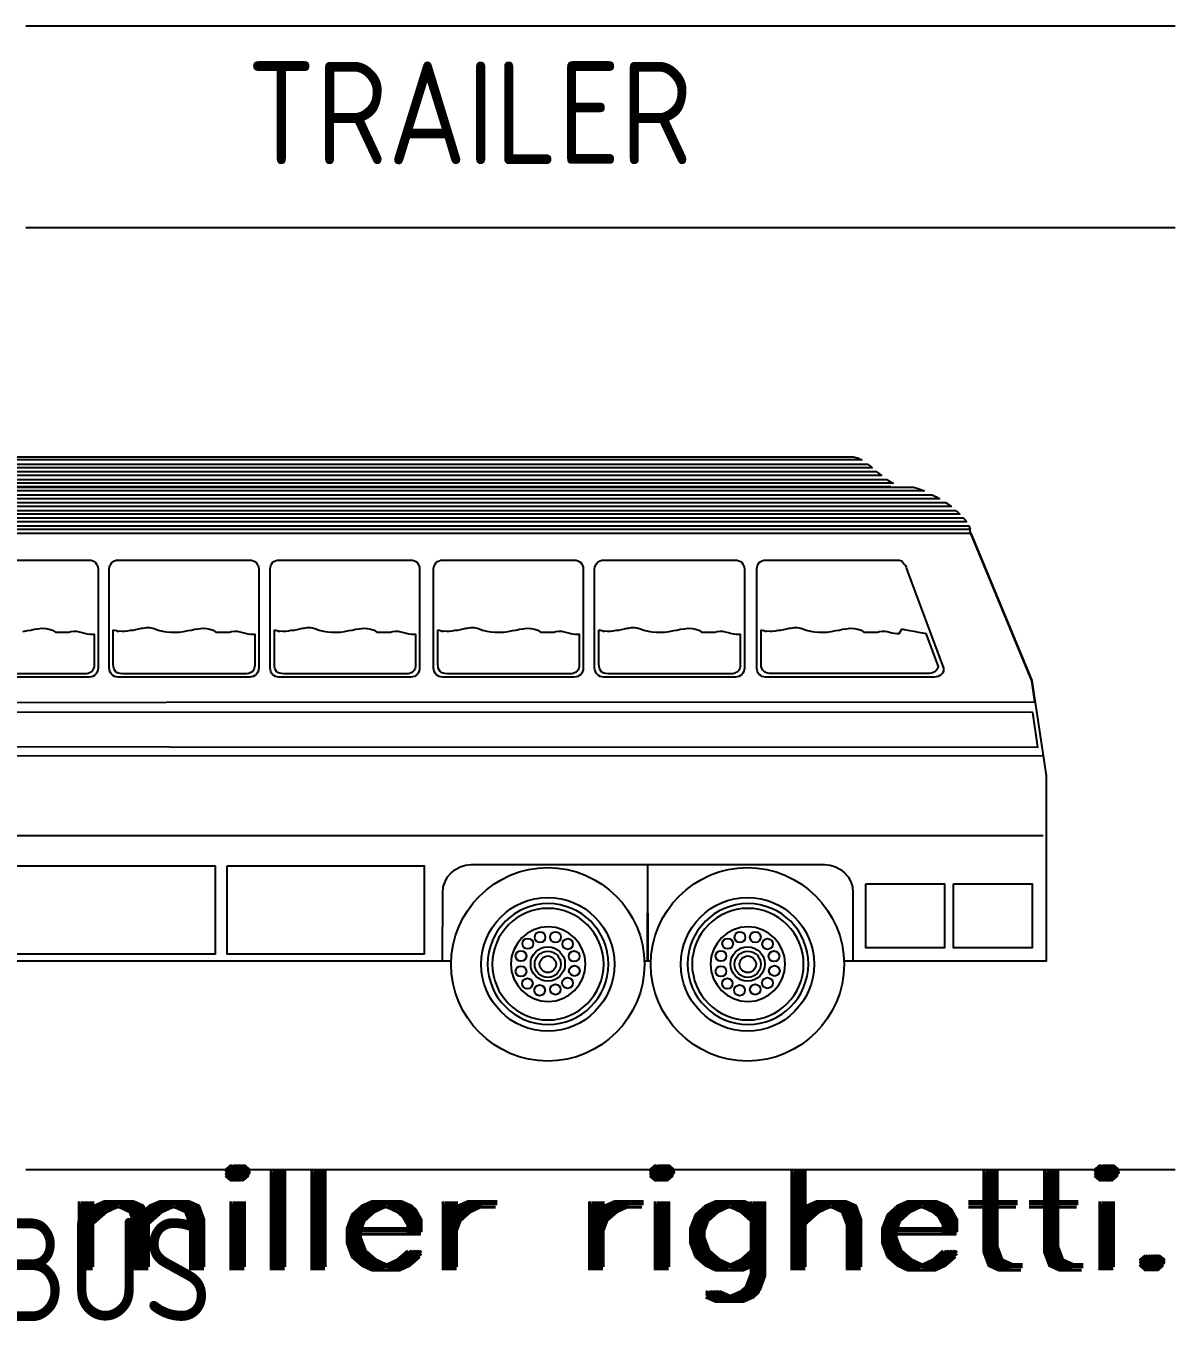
# Model space of a CAD drawing. Header units: millimetres. Extents: x 2198.5 to 2287.8, y 1208.8 to 1298.1.
# Drawn here: x 2201.823 to 2205.183, y 1267.927 to 1271.712 of the extents above; entities that cross this region are included whole.
import ezdxf
from ezdxf.enums import TextEntityAlignment as Align

# ---------------------------------------------------------------- set-up
doc = ezdxf.new("R2010")
doc.units = ezdxf.units.MM
doc.layers.add('2', color=7, linetype='Continuous')
doc.layers.add('LETRAS', color=7, linetype='Continuous')
doc.styles.add('ARCHQUICK', font='ARCHQUIK.SHX')
doc.styles.add('T09', font='SIMPLEX', dxfattribs={"width": 1.25, "height": 0.09})

# ---------------------------------------------------------------- blocks, each defined once
blk = doc.blocks.new('AUTOBUS')
at = {"linetype": 'Continuous'}
for points in [[(211.2466, 281.5921), (211.2569, 281.5981), (211.2658, 281.6039), (211.2746, 281.6083), (211.2834, 281.6142), (219.84, 281.6142), (219.8473, 281.6083), (219.8533, 281.6039), (219.8606, 281.5981), (219.8665, 281.5921), (211.2466, 281.5921)], [(211.3247, 281.6378), (211.3335, 281.6422), (211.3408, 281.6452), (211.3482, 281.6496), (211.3556, 281.6525), (211.3615, 281.654), (211.3674, 281.6555), (211.3718, 281.6569), (211.3762, 281.6569), (219.7384, 281.6569), (219.7473, 281.6569), (219.7561, 281.6555), (219.7649, 281.654), (219.7723, 281.6525), (219.7811, 281.6496), (219.7899, 281.6452), (219.7973, 281.6422), (219.8062, 281.6378), (211.3247, 281.6378)], [(211.1097, 281.5023), (211.1171, 281.5082), (211.1259, 281.5141), (211.1347, 281.5185), (211.1436, 281.5244), (219.9519, 281.523), (219.9607, 281.5171), (219.971, 281.5126), (219.9799, 281.5067), (219.9902, 281.5023), (211.1097, 281.5023)], [(211.176, 281.5465), (211.1848, 281.5524), (211.1951, 281.5582), (211.2039, 281.5642), (211.2128, 281.5701), (219.8916, 281.5701), (219.8989, 281.5642), (219.9063, 281.5582), (219.9136, 281.5524), (219.921, 281.5465), (211.176, 281.5465)], [(210.6784, 281.411), (210.9272, 281.4346), (220.2184, 281.4346), (220.2287, 281.4287), (220.2405, 281.4228), (220.2508, 281.4169), (220.2611, 281.411), (210.6784, 281.411)], [(211.0376, 281.4567), (211.0449, 281.4611), (211.0537, 281.467), (211.0626, 281.4729), (211.0729, 281.4788), (220.108, 281.4788), (220.1153, 281.4773), (220.1227, 281.4744), (220.13, 281.4729), (220.1389, 281.4699), (220.1463, 281.467), (220.1551, 281.464), (220.1624, 281.4611), (220.1713, 281.4567), (211.0376, 281.4567)], [(211.6118, 281.4847), (219.9755, 281.4832)], [(210.2102, 281.3669), (210.4443, 281.3889), (220.2964, 281.3889), (220.3052, 281.3831), (220.3126, 281.3786), (220.3214, 281.3728), (220.3288, 281.3669), (210.2102, 281.3669)], [(209.5698, 281.2756), (209.5757, 281.2786), (209.5815, 281.2815), (209.5874, 281.2859), (209.5948, 281.2888), (209.6021, 281.2918), (209.6095, 281.2947), (209.6169, 281.2962), (209.6257, 281.2991), (220.3994, 281.2991), (220.4054, 281.2933), (220.4098, 281.2874), (220.4142, 281.2815), (220.4186, 281.2756), (209.5698, 281.2756)], [(209.7376, 281.3212), (209.742, 281.3227), (209.7479, 281.3227), (209.7523, 281.3227), (209.7582, 281.3242), (209.9614, 281.3434), (220.3567, 281.3434), (220.3627, 281.3374), (220.3686, 281.333), (220.3744, 281.3271), (220.3803, 281.3212), (209.7376, 281.3212)], [(209.0427, 280.0095), (210.6607, 280.0095), (210.6607, 280.22), (220.819, 280.2244), (220.7999, 280.3481), (220.4436, 281.2079), (209.5462, 281.2093), (209.0427, 280.0095)], [(209.5389, 281.2314), (209.5389, 281.2373), (209.5403, 281.2432), (209.5418, 281.2476), (209.5447, 281.2535), (220.4318, 281.2535), (220.4333, 281.2476), (220.4362, 281.2432), (220.4377, 281.2373), (220.4392, 281.2314), (209.5389, 281.2314)], [(209.5389, 281.2314), (209.5389, 281.2256), (209.5403, 281.2212), (209.5433, 281.2152), (209.5462, 281.2093), (220.4422, 281.2093), (220.4422, 281.2152), (220.4407, 281.2212), (220.4407, 281.2256), (220.4392, 281.2314), (209.5389, 281.2314)], [(209.5462, 281.2079), (220.4422, 281.2093)], [(209.5462, 281.2079), (220.4422, 281.2093)], [(209.5462, 281.2079), (220.4422, 281.2093)], [(209.5477, 281.2093), (209.5477, 281.2093), (220.4436, 281.2093), (220.8014, 280.3496), (220.8853, 279.7931), (220.8853, 278.7081), (219.7022, 278.7081)], [(214.5179, 281.0533), (215.2893, 281.0533), (215.2996, 281.0518), (215.31, 281.0489), (215.3188, 281.0444), (215.3261, 281.0386), (215.332, 281.0297), (215.3364, 281.0209), (215.3394, 281.0106), (215.3408, 281.0003), (215.3408, 280.4217), (215.3394, 280.4114), (215.3364, 280.4011), (215.332, 280.3923), (215.3261, 280.3849), (215.3188, 280.3776), (215.31, 280.3731), (215.2996, 280.3702), (215.2893, 280.3687), (214.5179, 280.3687)], [(215.4572, 281.0533), (216.2271, 281.0533), (216.2374, 281.0518), (216.2478, 281.0489), (216.2566, 281.0444), (216.2654, 281.0386), (216.2713, 281.0297), (216.2757, 281.0209), (216.2787, 281.0106), (216.2801, 281.0003), (216.2801, 280.4217), (216.2787, 280.4114), (216.2757, 280.4011), (216.2713, 280.3923), (216.2654, 280.3849), (216.2566, 280.3776), (216.2478, 280.3731), (216.2374, 280.3702), (216.2271, 280.3687), (215.4572, 280.3687), (215.4469, 280.3702), (215.4366, 280.3731), (215.4277, 280.3776), (215.4204, 280.3849), (215.4145, 280.3923), (215.4101, 280.4011), (215.4071, 280.4114), (215.4056, 280.4217), (215.4056, 281.0003), (215.4071, 281.0106), (215.4101, 281.0209), (215.4145, 281.0297), (215.4204, 281.0386), (215.4277, 281.0444), (215.4366, 281.0489), (215.4469, 281.0518), (215.4572, 281.0533)], [(216.3979, 281.0533), (217.1694, 281.0533), (217.1797, 281.0518), (217.19, 281.0489), (217.1988, 281.0444), (217.2062, 281.0386), (217.2121, 281.0297), (217.2165, 281.0209), (217.2195, 281.0106), (217.2209, 281.0003), (217.2209, 280.4217), (217.2195, 280.4114), (217.2165, 280.4011), (217.2121, 280.3923), (217.2062, 280.3849), (217.1988, 280.3776), (217.19, 280.3731), (217.1797, 280.3702), (217.1694, 280.3687), (216.3979, 280.3687), (216.3876, 280.3702), (216.3773, 280.3731), (216.3685, 280.3776), (216.3611, 280.3849), (216.3552, 280.3923), (216.3508, 280.4011), (216.3479, 280.4114), (216.3464, 280.4217), (216.3464, 281.0003), (216.3479, 281.0106), (216.3508, 281.0209), (216.3552, 281.0297), (216.3611, 281.0386), (216.3685, 281.0444), (216.3773, 281.0489), (216.3876, 281.0518), (216.3979, 281.0533)], [(217.3549, 281.0533), (218.1249, 281.0533), (218.1352, 281.0518), (218.1454, 281.0489), (218.1543, 281.0444), (218.1631, 281.0386), (218.169, 281.0297), (218.1734, 281.0209), (218.1764, 281.0106), (218.1778, 281.0003), (218.1778, 280.4217), (218.1764, 280.4114), (218.1734, 280.4011), (218.169, 280.3923), (218.1631, 280.3849), (218.1543, 280.3776), (218.1454, 280.3731), (218.1352, 280.3702), (218.1249, 280.3687), (217.3549, 280.3687), (217.3445, 280.3702), (217.3343, 280.3731), (217.3254, 280.3776), (217.3181, 280.3849), (217.3107, 280.3923), (217.3063, 280.4011), (217.3034, 280.4114), (217.3019, 280.4217), (217.3019, 281.0003), (217.3034, 281.0106), (217.3063, 281.0209), (217.3107, 281.0297), (217.3181, 281.0386), (217.3254, 281.0444), (217.3343, 281.0489), (217.3445, 281.0518), (217.3549, 281.0533)], [(218.2971, 281.0533), (219.0671, 281.0533), (219.0774, 281.0518), (219.0877, 281.0489), (219.0965, 281.0444), (219.1054, 281.0386), (219.1112, 281.0297), (219.1157, 281.0209), (219.1186, 281.0106), (219.1201, 281.0003), (219.1201, 280.4217), (219.1186, 280.4114), (219.1157, 280.4011), (219.1112, 280.3923), (219.1054, 280.3849), (219.0965, 280.3776), (219.0877, 280.3731), (219.0774, 280.3702), (219.0671, 280.3687), (218.2971, 280.3687), (218.2868, 280.3702), (218.2765, 280.3731), (218.2676, 280.3776), (218.2603, 280.3849), (218.2529, 280.3923), (218.2485, 280.4011), (218.2456, 280.4114), (218.2441, 280.4217), (218.2441, 281.0003), (218.2456, 281.0106), (218.2485, 281.0209), (218.2529, 281.0297), (218.2603, 281.0386), (218.2676, 281.0444), (218.2765, 281.0489), (218.2868, 281.0518), (218.2971, 281.0533)], [(219.2437, 281.0533), (220.0167, 281.0533), (220.027, 281.0518), (220.0358, 281.0489), (220.0432, 281.0444), (220.0491, 281.0371), (220.0549, 281.0297), (220.0609, 281.0209), (220.0653, 281.0121), (220.0682, 281.0017), (220.2832, 280.4203), (220.2846, 280.41), (220.2832, 280.4011), (220.2788, 280.3923), (220.2713, 280.3849), (220.2625, 280.3776), (220.2537, 280.3731), (220.2419, 280.3702), (220.2316, 280.3687), (219.2437, 280.3687), (219.2334, 280.3702), (219.2246, 280.3731), (219.2158, 280.3776), (219.2069, 280.3834), (219.201, 280.3923), (219.1966, 280.4011), (219.1937, 280.41), (219.1922, 280.4203), (219.1922, 281.0017), (219.1937, 281.0121), (219.1966, 281.0209), (219.201, 281.0297), (219.2069, 281.0386), (219.2158, 281.0444), (219.2246, 281.0489), (219.2334, 281.0518), (219.2437, 281.0533)], [(214.9007, 280.6352), (214.9272, 280.6411), (214.9463, 280.644), (214.9669, 280.6484), (214.989, 280.6514), (215.0111, 280.6543), (215.0346, 280.6528), (215.0553, 280.6499), (215.0744, 280.6425), (215.0906, 280.6308), (215.1024, 280.6308), (215.1141, 280.6308), (215.1244, 280.6308), (215.1362, 280.6308), (215.148, 280.6308), (215.1583, 280.6308), (215.1701, 280.6323), (215.1819, 280.6352), (215.1981, 280.6367), (215.2142, 280.6367), (215.2305, 280.6337), (215.2466, 280.6293), (215.2613, 280.6249), (215.2776, 280.6219), (215.2923, 280.6204), (215.3085, 280.6204), (215.3114, 280.619), (215.3129, 280.619), (215.3144, 280.6204), (215.3158, 280.6204), (215.3173, 280.6204), (215.3173, 280.4379), (215.3173, 280.4291), (215.3144, 280.4203), (215.3114, 280.4114), (215.3056, 280.404), (215.2996, 280.3981), (215.2908, 280.3937), (215.282, 280.3893), (215.2732, 280.3879), (214.5474, 280.3879)], [(215.4292, 280.6455), (215.4366, 280.644), (215.4454, 280.6411), (215.4528, 280.6381), (215.4601, 280.6367), (215.463, 280.6396), (215.4807, 280.6381), (215.4969, 280.6381), (215.5131, 280.6396), (215.5293, 280.6425), (215.5455, 280.644), (215.5617, 280.647), (215.5779, 280.6514), (215.5941, 280.6543), (215.6029, 280.6558), (215.6132, 280.6573), (215.6221, 280.6587), (215.6324, 280.6587), (215.6412, 280.6587), (215.6515, 280.6573), (215.6589, 280.6558), (215.6677, 280.6528), (215.6927, 280.644), (215.7177, 280.6381), (215.7413, 280.6337), (215.7648, 280.6323), (215.7899, 280.6308), (215.8149, 280.6323), (215.8399, 280.6352), (215.8665, 280.6411), (215.8856, 280.644), (215.9062, 280.6484), (215.9283, 280.6514), (215.9504, 280.6543), (215.9739, 280.6528), (215.9945, 280.6499), (216.0137, 280.6425), (216.0299, 280.6308), (216.0417, 280.6308), (216.0534, 280.6308), (216.0637, 280.6308), (216.0755, 280.6308), (216.0873, 280.6308), (216.0976, 280.6308), (216.1093, 280.6323), (216.1212, 280.6352), (216.1373, 280.6367), (216.1536, 280.6367), (216.1697, 280.6337), (216.1844, 280.6293), (216.2007, 280.6249), (216.2168, 280.6219), (216.2315, 280.6204), (216.2478, 280.6204), (216.2492, 280.619), (216.2507, 280.619), (216.2537, 280.6204), (216.2551, 280.6204), (216.2566, 280.6204), (216.2566, 280.4379), (216.2551, 280.4291), (216.2537, 280.4203), (216.2492, 280.4114), (216.2448, 280.404), (216.2374, 280.3981), (216.2301, 280.3937), (216.2213, 280.3893), (216.211, 280.3879), (215.4852, 280.3879), (215.4704, 280.3893), (215.4586, 280.3923), (215.4498, 280.3967), (215.4425, 280.4026), (215.4366, 280.4114), (215.4322, 280.4203), (215.4306, 280.4305), (215.4292, 280.4438), (215.4292, 280.6455)], [(216.3714, 280.6455), (216.3788, 280.644), (216.3876, 280.6411), (216.395, 280.6381), (216.4023, 280.6367), (216.4038, 280.6396), (216.4215, 280.6381), (216.4377, 280.6381), (216.4539, 280.6396), (216.4701, 280.6425), (216.4877, 280.644), (216.5039, 280.647), (216.5201, 280.6514), (216.5363, 280.6543), (216.5452, 280.6558), (216.554, 280.6573), (216.5628, 280.6587), (216.5731, 280.6587), (216.582, 280.6587), (216.5923, 280.6573), (216.5996, 280.6558), (216.6084, 280.6528), (216.6335, 280.644), (216.6585, 280.6381), (216.6821, 280.6337), (216.7056, 280.6323), (216.7306, 280.6308), (216.7557, 280.6323), (216.7807, 280.6352), (216.8072, 280.6411), (216.8263, 280.644), (216.847, 280.6484), (216.869, 280.6514), (216.8926, 280.6543), (216.9147, 280.6528), (216.9353, 280.6499), (216.9544, 280.6425), (216.9706, 280.6308), (216.9824, 280.6308), (216.9942, 280.6308), (217.0045, 280.6308), (217.0163, 280.6308), (217.028, 280.6308), (217.0383, 280.6308), (217.0501, 280.6323), (217.0619, 280.6352), (217.0781, 280.6367), (217.0943, 280.6367), (217.1105, 280.6337), (217.1267, 280.6293), (217.1414, 280.6249), (217.1576, 280.6219), (217.1723, 280.6204), (217.1885, 280.6204), (217.1915, 280.619), (217.1929, 280.619), (217.1944, 280.6204), (217.1959, 280.6204), (217.1973, 280.6204), (217.1973, 280.4379), (217.1973, 280.4291), (217.1944, 280.4203), (217.1915, 280.4114), (217.1856, 280.404), (217.1797, 280.3981), (217.1708, 280.3937), (217.162, 280.3893), (217.1532, 280.3879), (216.4274, 280.3879), (216.4127, 280.3893), (216.4009, 280.3923), (216.392, 280.3967), (216.3847, 280.4026), (216.3788, 280.4114), (216.3744, 280.4203), (216.3729, 280.4305), (216.3714, 280.4438), (216.3714, 280.6455)], [(217.3269, 280.6455), (217.3343, 280.644), (217.3431, 280.6411), (217.3505, 280.6381), (217.3578, 280.6367), (217.3608, 280.6396), (217.3784, 280.6381), (217.3946, 280.6381), (217.4108, 280.6396), (217.427, 280.6425), (217.4432, 280.644), (217.4594, 280.647), (217.4756, 280.6514), (217.4918, 280.6543), (217.5006, 280.6558), (217.511, 280.6573), (217.5198, 280.6587), (217.5301, 280.6587), (217.5389, 280.6587), (217.5477, 280.6573), (217.5565, 280.6558), (217.564, 280.6528), (217.5889, 280.644), (217.614, 280.6381), (217.6375, 280.6337), (217.6626, 280.6323), (217.6862, 280.6308), (217.7112, 280.6323), (217.7377, 280.6352), (217.7641, 280.6411), (217.7833, 280.644), (217.8039, 280.6484), (217.826, 280.6514), (217.8481, 280.6543), (217.8716, 280.6528), (217.8922, 280.6499), (217.9114, 280.6425), (217.9276, 280.6308), (217.9394, 280.6308), (217.9497, 280.6308), (217.9614, 280.6308), (217.9732, 280.6308), (217.9835, 280.6308), (217.9953, 280.6308), (218.0056, 280.6323), (218.0174, 280.6352), (218.0336, 280.6367), (218.0512, 280.6367), (218.0659, 280.6337), (218.0822, 280.6293), (218.0983, 280.6249), (218.1131, 280.6219), (218.1293, 280.6204), (218.144, 280.6204), (218.1469, 280.619), (218.1484, 280.619), (218.1514, 280.6204), (218.1529, 280.6204), (218.1543, 280.6204), (218.1543, 280.4379), (218.1529, 280.4291), (218.1514, 280.4203), (218.1469, 280.4114), (218.141, 280.404), (218.1352, 280.3981), (218.1263, 280.3937), (218.119, 280.3893), (218.1087, 280.3879), (217.3828, 280.3879), (217.3681, 280.3893), (217.3564, 280.3923), (217.3475, 280.3967), (217.3401, 280.4026), (217.3343, 280.4114), (217.3298, 280.4203), (217.3284, 280.4305), (217.3269, 280.4438), (217.3269, 280.6455)], [(218.2691, 280.6455), (218.2765, 280.644), (218.2853, 280.6411), (218.2927, 280.6381), (218.3001, 280.6367), (218.303, 280.6396), (218.3192, 280.6381), (218.3369, 280.6381), (218.353, 280.6396), (218.3693, 280.6425), (218.3854, 280.644), (218.4016, 280.647), (218.4178, 280.6514), (218.434, 280.6543), (218.4428, 280.6558), (218.4517, 280.6573), (218.4605, 280.6587), (218.4708, 280.6587), (218.4797, 280.6587), (218.4899, 280.6573), (218.4973, 280.6558), (218.5062, 280.6528), (218.5312, 280.644), (218.5562, 280.6381), (218.5798, 280.6337), (218.6048, 280.6323), (218.6284, 280.6308), (218.6534, 280.6323), (218.6799, 280.6352), (218.7064, 280.6411), (218.7255, 280.644), (218.7462, 280.6484), (218.7682, 280.6514), (218.7903, 280.6543), (218.8139, 280.6528), (218.8345, 280.6499), (218.8536, 280.6425), (218.8698, 280.6308), (218.8816, 280.6308), (218.8919, 280.6308), (218.9037, 280.6308), (218.9155, 280.6308), (218.9258, 280.6308), (218.9375, 280.6308), (218.9478, 280.6323), (218.9596, 280.6352), (218.9758, 280.6367), (218.992, 280.6367), (219.0082, 280.6337), (219.0244, 280.6293), (219.0391, 280.6249), (219.0553, 280.6219), (219.07, 280.6204), (219.0862, 280.6204), (219.0892, 280.619), (219.0907, 280.619), (219.0921, 280.6204), (219.0936, 280.6204), (219.0951, 280.6204), (219.0951, 280.4379), (219.0951, 280.4291), (219.0921, 280.4203), (219.0892, 280.4114), (219.0833, 280.404), (219.0774, 280.3981), (219.0686, 280.3937), (219.0597, 280.3893), (219.0509, 280.3879), (218.3251, 280.3879), (218.3103, 280.3893), (218.2986, 280.3923), (218.2898, 280.3967), (218.2824, 280.4026), (218.2765, 280.4114), (218.2721, 280.4203), (218.2706, 280.4305), (218.2691, 280.4438), (218.2691, 280.6455)], [(219.2173, 280.6455), (219.2246, 280.644), (219.2334, 280.6411), (219.2408, 280.6381), (219.2482, 280.6367), (219.2511, 280.6396), (219.2688, 280.6381), (219.285, 280.6381), (219.3012, 280.6396), (219.3174, 280.6425), (219.3335, 280.644), (219.3498, 280.647), (219.3659, 280.6514), (219.3822, 280.6543), (219.391, 280.6558), (219.4013, 280.6573), (219.4101, 280.6587), (219.4205, 280.6587), (219.4293, 280.6587), (219.4396, 280.6573), (219.4469, 280.6558), (219.4557, 280.6528), (219.4808, 280.644), (219.5058, 280.6381), (219.5294, 280.6337), (219.5529, 280.6323), (219.5779, 280.6308), (219.603, 280.6323), (219.628, 280.6352), (219.6545, 280.6411), (219.6736, 280.644), (219.6943, 280.6484), (219.7163, 280.6514), (219.7384, 280.6543), (219.762, 280.6528), (219.7826, 280.6499), (219.8017, 280.6425), (219.8179, 280.6308), (219.8297, 280.6308), (219.8415, 280.6308), (219.8518, 280.6308), (219.8636, 280.6308), (219.8753, 280.6308), (219.8856, 280.6308), (219.8974, 280.6323), (219.9092, 280.6352), (219.9254, 280.6367), (219.9401, 280.6367), (219.9548, 280.6352), (219.9681, 280.6323), (219.9814, 280.6278), (219.9961, 280.6249), (220.0108, 280.6234), (220.0255, 280.6234), (220.0402, 280.6499), (220.0476, 280.6484), (220.0638, 280.6455), (220.0859, 280.6411), (220.1109, 280.6367), (220.1374, 280.6323), (220.1595, 280.6278), (220.1757, 280.6249), (220.1815, 280.6234), (220.2493, 280.4408), (220.2522, 280.4305), (220.2508, 280.4217), (220.2478, 280.4144), (220.2419, 280.407), (220.2331, 280.3996), (220.2242, 280.3952), (220.214, 280.3923), (220.2037, 280.3908), (219.2658, 280.3908), (219.257, 280.3923), (219.2482, 280.3937), (219.2393, 280.3981), (219.2334, 280.404), (219.2261, 280.4114), (219.2217, 280.4203), (219.2187, 280.4305), (219.2173, 280.4438), (219.2173, 280.6455)], [(220.8073, 280.1626), (210.6784, 280.1641), (210.6784, 279.9624), (220.8353, 279.9594), (220.8073, 280.1626)], [(209.0339, 279.9094), (220.8661, 279.9109)], [(209.0339, 279.9094), (220.8661, 279.9109)], [(209.0339, 279.9094), (220.8661, 279.9109)], [(209.0339, 279.4427), (220.8661, 279.4442)], [(209.0339, 279.4427), (220.8661, 279.4442)], [(209.0339, 279.4427), (220.8661, 279.4442)], [(214.7594, 279.266), (216.0254, 279.266), (216.0254, 278.7493), (214.7594, 278.7493), (214.7594, 279.266)], [(216.0961, 279.266), (217.2474, 279.266), (217.2474, 278.7493), (216.0961, 278.7493), (216.0961, 279.266)], [(217.4058, 278.7081), (217.3549, 278.7081), (217.3564, 279.1085), (217.3593, 279.1424), (217.3696, 279.1732), (217.3843, 279.2012), (217.4049, 279.2248), (217.43, 279.2454), (217.4579, 279.2601), (217.4889, 279.2704), (217.5227, 279.2734)], [(217.9703, 279.2557), (218.0277, 279.2527), (218.0836, 279.2439), (218.1381, 279.2307), (218.1896, 279.2115), (218.2397, 279.1865), (218.2853, 279.1585), (218.3295, 279.1261), (218.3693, 279.0893), (218.4061, 279.0497), (218.4384, 279.0055), (218.4664, 278.9598), (218.4915, 278.9098), (218.5106, 278.8583), (218.5238, 278.8038), (218.5326, 278.7479), (218.5356, 278.6904), (218.5326, 278.633), (218.5238, 278.577), (218.5106, 278.5226), (218.4915, 278.4711), (218.4664, 278.421), (218.4384, 278.3754), (218.4061, 278.3312), (218.3693, 278.2915), (218.3295, 278.2546), (218.2853, 278.2222), (218.2397, 278.1943), (218.1896, 278.1693), (218.1381, 278.1501), (218.0836, 278.1369), (218.0277, 278.128), (217.9703, 278.1251), (217.9129, 278.128), (217.8569, 278.1369), (217.8024, 278.1501), (217.7509, 278.1693), (217.7009, 278.1943), (217.6552, 278.2222), (217.6111, 278.2546), (217.5713, 278.2915), (217.5345, 278.3312), (217.5021, 278.3754), (217.4741, 278.421), (217.4491, 278.4711), (217.43, 278.5226), (217.4167, 278.577), (217.4079, 278.633), (217.4049, 278.6904), (217.4079, 278.7479), (217.4167, 278.8038), (217.43, 278.8583), (217.4491, 278.9098), (217.4741, 278.9598), (217.5021, 279.0055), (217.5345, 279.0497), (217.5713, 279.0893), (217.6111, 279.1261), (217.6552, 279.1585), (217.7009, 279.1865), (217.7509, 279.2115), (217.8024, 279.2307), (217.8569, 279.2439), (217.9129, 279.2527), (217.9703, 279.2557)], [(217.5227, 279.2734), (218.5533, 279.2734), (218.5547, 278.7081), (218.5347, 278.7081)], [(218.5733, 278.7081), (218.5533, 278.7081), (218.5547, 279.2734), (219.5882, 279.2734)], [(219.1378, 279.2557), (219.1952, 279.2527), (219.2511, 279.2439), (219.3056, 279.2307), (219.3571, 279.2115), (219.4072, 279.1865), (219.4528, 279.1585), (219.497, 279.1261), (219.5367, 279.0893), (219.5735, 279.0497), (219.6059, 279.0055), (219.6339, 278.9598), (219.6589, 278.9098), (219.678, 278.8583), (219.6913, 278.8038), (219.7001, 278.7479), (219.7031, 278.6904), (219.7001, 278.633), (219.6913, 278.577), (219.678, 278.5226), (219.6589, 278.4711), (219.6339, 278.421), (219.6059, 278.3754), (219.5735, 278.3312), (219.5367, 278.2915), (219.497, 278.2546), (219.4528, 278.2222), (219.4072, 278.1943), (219.3571, 278.1693), (219.3056, 278.1501), (219.2511, 278.1369), (219.1952, 278.128), (219.1378, 278.1251), (219.0803, 278.128), (219.0244, 278.1369), (218.9699, 278.1501), (218.9184, 278.1693), (218.8683, 278.1943), (218.8227, 278.2222), (218.7785, 278.2546), (218.7388, 278.2915), (218.7019, 278.3312), (218.6696, 278.3754), (218.6416, 278.421), (218.6166, 278.4711), (218.5974, 278.5226), (218.5842, 278.577), (218.5754, 278.633), (218.5724, 278.6904), (218.5754, 278.7479), (218.5842, 278.8038), (218.5974, 278.8583), (218.6166, 278.9098), (218.6416, 278.9598), (218.6696, 279.0055), (218.7019, 279.0497), (218.7388, 279.0893), (218.7785, 279.1261), (218.8227, 279.1585), (218.8683, 279.1865), (218.9184, 279.2115), (218.9699, 279.2307), (219.0244, 279.2439), (219.0803, 279.2527), (219.1378, 279.2557)], [(219.5882, 279.2734), (219.6221, 279.2704), (219.653, 279.2601), (219.681, 279.2454), (219.706, 279.2248), (219.7267, 279.2012), (219.7414, 279.1732), (219.7517, 279.1424), (219.7546, 279.1085), (219.7531, 278.7081), (219.7022, 278.7081)], [(219.8297, 279.16), (220.2905, 279.16), (220.2905, 278.7876), (219.8297, 278.7876), (219.8297, 279.16)], [(220.342, 279.16), (220.8029, 279.16), (220.8029, 278.7876), (220.342, 278.7876), (220.342, 279.16)], [(217.9703, 279.0805), (218.01, 279.079), (218.0483, 279.0731), (218.0866, 279.0629), (218.1219, 279.0497), (218.1558, 279.0334), (218.1881, 279.0143), (218.2176, 278.9907), (218.2456, 278.9657), (218.2706, 278.9378), (218.2942, 278.9083), (218.3133, 278.8759), (218.3295, 278.8421), (218.3427, 278.8067), (218.353, 278.7685), (218.3589, 278.7302), (218.3604, 278.6904), (218.3589, 278.6507), (218.353, 278.6124), (218.3427, 278.5741), (218.3295, 278.5388), (218.3133, 278.5049), (218.2942, 278.4725), (218.2706, 278.4431), (218.2456, 278.4151), (218.2176, 278.3901), (218.1881, 278.3666), (218.1558, 278.3474), (218.1219, 278.3312), (218.0866, 278.3179), (218.0483, 278.3076), (218.01, 278.3018), (217.9703, 278.3003), (217.9305, 278.3018), (217.8922, 278.3076), (217.854, 278.3179), (217.8186, 278.3312), (217.7848, 278.3474), (217.7524, 278.3666), (217.723, 278.3901), (217.695, 278.4151), (217.6699, 278.4431), (217.6464, 278.4725), (217.6272, 278.5049), (217.6111, 278.5388), (217.5978, 278.5741), (217.5875, 278.6124), (217.5816, 278.6507), (217.5801, 278.6904), (217.5816, 278.7302), (217.5875, 278.7685), (217.5978, 278.8067), (217.6111, 278.8421), (217.6272, 278.8759), (217.6464, 278.9083), (217.6699, 278.9378), (217.695, 278.9657), (217.723, 278.9907), (217.7524, 279.0143), (217.7848, 279.0334), (217.8186, 279.0497), (217.854, 279.0629), (217.8922, 279.0731), (217.9305, 279.079), (217.9703, 279.0805)], [(217.9717, 279.0453), (217.9364, 279.0437), (217.9011, 279.0379), (217.8672, 279.029), (217.8348, 279.0173), (217.8039, 279.0026), (217.7745, 278.9849), (217.748, 278.9643), (217.723, 278.9422), (217.6994, 278.9157), (217.6787, 278.8892), (217.6611, 278.8597), (217.6464, 278.8288), (217.6346, 278.7964), (217.6258, 278.7626), (217.6199, 278.7272), (217.6184, 278.6919), (217.6199, 278.6565), (217.6258, 278.6213), (217.6346, 278.5874), (217.6464, 278.555), (217.6611, 278.524), (217.6787, 278.4946), (217.6994, 278.4681), (217.723, 278.4431), (217.748, 278.4195), (217.7745, 278.3989), (217.8039, 278.3813), (217.8348, 278.3666), (217.8672, 278.3547), (217.9011, 278.3459), (217.9364, 278.34), (217.9717, 278.3386), (218.0071, 278.34), (218.0424, 278.3459), (218.0763, 278.3547), (218.1087, 278.3666), (218.1396, 278.3813), (218.169, 278.3989), (218.1955, 278.4195), (218.222, 278.4431), (218.2441, 278.4681), (218.2647, 278.4946), (218.2824, 278.524), (218.2971, 278.555), (218.3089, 278.5874), (218.3177, 278.6213), (218.3236, 278.6565), (218.3251, 278.6919), (218.3236, 278.7272), (218.3177, 278.7626), (218.3089, 278.7964), (218.2971, 278.8288), (218.2824, 278.8597), (218.2647, 278.8892), (218.2441, 278.9157), (218.222, 278.9422), (218.1955, 278.9643), (218.169, 278.9849), (218.1396, 279.0026), (218.1087, 279.0173), (218.0763, 279.029), (218.0424, 279.0379), (218.0071, 279.0437), (217.9717, 279.0453)], [(217.9703, 279.0173), (217.9379, 279.0158), (217.9055, 279.0099), (217.8746, 279.0026), (217.8436, 278.9907), (217.8157, 278.9775), (217.7892, 278.9613), (217.7641, 278.9422), (217.7406, 278.9216), (217.72, 278.898), (217.7009, 278.873), (217.6847, 278.8465), (217.6714, 278.817), (217.6596, 278.7876), (217.6523, 278.7567), (217.6464, 278.7243), (217.6449, 278.6904), (217.6464, 278.658), (217.6523, 278.6257), (217.6596, 278.5947), (217.6714, 278.5638), (217.6847, 278.5359), (217.7009, 278.5093), (217.72, 278.4843), (217.7406, 278.4608), (217.7641, 278.4401), (217.7892, 278.421), (217.8157, 278.4048), (217.8436, 278.3916), (217.8746, 278.3798), (217.9055, 278.3724), (217.9379, 278.3666), (217.9703, 278.365), (218.0041, 278.3666), (218.0365, 278.3724), (218.0675, 278.3798), (218.0969, 278.3916), (218.1263, 278.4048), (218.1529, 278.421), (218.1778, 278.4401), (218.2014, 278.4608), (218.222, 278.4843), (218.2412, 278.5093), (218.2574, 278.5359), (218.2706, 278.5638), (218.2824, 278.5947), (218.2898, 278.6257), (218.2956, 278.658), (218.2971, 278.6904), (218.2956, 278.7243), (218.2898, 278.7567), (218.2824, 278.7876), (218.2706, 278.817), (218.2574, 278.8465), (218.2412, 278.873), (218.222, 278.898), (218.2014, 278.9216), (218.1778, 278.9422), (218.1529, 278.9613), (218.1263, 278.9775), (218.0969, 278.9907), (218.0675, 279.0026), (218.0365, 279.0099), (218.0041, 279.0158), (217.9703, 279.0173)], [(219.1378, 279.0805), (219.1775, 279.079), (219.2158, 279.0731), (219.254, 279.0629), (219.2894, 279.0497), (219.3232, 279.0334), (219.3556, 279.0143), (219.3851, 278.9907), (219.413, 278.9657), (219.4381, 278.9378), (219.4616, 278.9083), (219.4808, 278.8759), (219.497, 278.8421), (219.5103, 278.8067), (219.5205, 278.7685), (219.5264, 278.7302), (219.5279, 278.6904), (219.5264, 278.6507), (219.5205, 278.6124), (219.5103, 278.5741), (219.497, 278.5388), (219.4808, 278.5049), (219.4616, 278.4725), (219.4381, 278.4431), (219.413, 278.4151), (219.3851, 278.3901), (219.3556, 278.3666), (219.3232, 278.3474), (219.2894, 278.3312), (219.254, 278.3179), (219.2158, 278.3076), (219.1775, 278.3018), (219.1378, 278.3003), (219.098, 278.3018), (219.0597, 278.3076), (219.0214, 278.3179), (218.9861, 278.3312), (218.9522, 278.3474), (218.9199, 278.3666), (218.8904, 278.3901), (218.8624, 278.4151), (218.8374, 278.4431), (218.8139, 278.4725), (218.7947, 278.5049), (218.7785, 278.5388), (218.7653, 278.5741), (218.755, 278.6124), (218.7491, 278.6507), (218.7476, 278.6904), (218.7491, 278.7302), (218.755, 278.7685), (218.7653, 278.8067), (218.7785, 278.8421), (218.7947, 278.8759), (218.8139, 278.9083), (218.8374, 278.9378), (218.8624, 278.9657), (218.8904, 278.9907), (218.9199, 279.0143), (218.9522, 279.0334), (218.9861, 279.0497), (219.0214, 279.0629), (219.0597, 279.0731), (219.098, 279.079), (219.1378, 279.0805)], [(219.1407, 279.0453), (219.1054, 279.0437), (219.07, 279.0379), (219.0362, 279.029), (219.0038, 279.0173), (218.9729, 279.0026), (218.9434, 278.9849), (218.9169, 278.9643), (218.8919, 278.9422), (218.8683, 278.9157), (218.8477, 278.8892), (218.8301, 278.8597), (218.8153, 278.8288), (218.8036, 278.7964), (218.7947, 278.7626), (218.7889, 278.7272), (218.7874, 278.6919), (218.7889, 278.6565), (218.7947, 278.6213), (218.8036, 278.5874), (218.8153, 278.555), (218.8301, 278.524), (218.8477, 278.4946), (218.8683, 278.4681), (218.8919, 278.4431), (218.9169, 278.4195), (218.9434, 278.3989), (218.9729, 278.3813), (219.0038, 278.3666), (219.0362, 278.3547), (219.07, 278.3459), (219.1054, 278.34), (219.1407, 278.3386), (219.176, 278.34), (219.2113, 278.3459), (219.2452, 278.3547), (219.2776, 278.3666), (219.3085, 278.3813), (219.338, 278.3989), (219.3645, 278.4195), (219.391, 278.4431), (219.413, 278.4681), (219.4337, 278.4946), (219.4513, 278.524), (219.466, 278.555), (219.4779, 278.5874), (219.4867, 278.6213), (219.4926, 278.6565), (219.494, 278.6919), (219.4926, 278.7272), (219.4867, 278.7626), (219.4779, 278.7964), (219.466, 278.8288), (219.4513, 278.8597), (219.4337, 278.8892), (219.413, 278.9157), (219.391, 278.9422), (219.3645, 278.9643), (219.338, 278.9849), (219.3085, 279.0026), (219.2776, 279.0173), (219.2452, 279.029), (219.2113, 279.0379), (219.176, 279.0437), (219.1407, 279.0453)], [(219.1392, 279.0173), (219.1068, 279.0158), (219.0744, 279.0099), (219.0436, 279.0026), (219.0126, 278.9907), (218.9846, 278.9775), (218.9582, 278.9613), (218.9331, 278.9422), (218.9095, 278.9216), (218.889, 278.898), (218.8698, 278.873), (218.8536, 278.8465), (218.8404, 278.817), (218.8286, 278.7876), (218.8212, 278.7567), (218.8153, 278.7243), (218.8139, 278.6904), (218.8153, 278.658), (218.8212, 278.6257), (218.8286, 278.5947), (218.8404, 278.5638), (218.8536, 278.5359), (218.8698, 278.5093), (218.889, 278.4843), (218.9095, 278.4608), (218.9331, 278.4401), (218.9582, 278.421), (218.9846, 278.4048), (219.0126, 278.3916), (219.0436, 278.3798), (219.0744, 278.3724), (219.1068, 278.3666), (219.1392, 278.365), (219.1731, 278.3666), (219.2055, 278.3724), (219.2364, 278.3798), (219.2658, 278.3916), (219.2953, 278.4048), (219.3218, 278.421), (219.3468, 278.4401), (219.3704, 278.4608), (219.391, 278.4843), (219.4101, 278.5093), (219.4263, 278.5359), (219.4396, 278.5638), (219.4513, 278.5947), (219.4587, 278.6257), (219.4646, 278.658), (219.466, 278.6904), (219.4646, 278.7243), (219.4587, 278.7567), (219.4513, 278.7876), (219.4396, 278.817), (219.4263, 278.8465), (219.4101, 278.873), (219.391, 278.898), (219.3704, 278.9216), (219.3468, 278.9422), (219.3218, 278.9613), (219.2953, 278.9775), (219.2658, 278.9907), (219.2364, 279.0026), (219.2055, 279.0099), (219.1731, 279.0158), (219.1392, 279.0173)], [(217.9732, 278.9098), (217.929, 278.9054), (217.8878, 278.8921), (217.851, 278.873), (217.8186, 278.845), (217.7921, 278.8126), (217.7715, 278.7758), (217.7583, 278.736), (217.7538, 278.6919), (217.7583, 278.6477), (217.7715, 278.6065), (217.7921, 278.5697), (217.8186, 278.5373), (217.851, 278.5108), (217.8878, 278.4902), (217.929, 278.4769), (217.9732, 278.4725), (218.0174, 278.4769), (218.0571, 278.4902), (218.0939, 278.5108), (218.1263, 278.5373), (218.1543, 278.5697), (218.1734, 278.6065), (218.1867, 278.6477), (218.1911, 278.6919), (218.1867, 278.736), (218.1734, 278.7758), (218.1543, 278.8126), (218.1263, 278.845), (218.0939, 278.873), (218.0571, 278.8921), (218.0174, 278.9054), (217.9732, 278.9098)], [(217.9246, 278.8804), (217.9364, 278.8774), (217.9467, 278.8715), (217.9526, 278.8612), (217.9556, 278.848), (217.9526, 278.8361), (217.9467, 278.8258), (217.9364, 278.82), (217.9246, 278.817), (217.9129, 278.82), (217.9026, 278.8258), (217.8967, 278.8361), (217.8937, 278.848), (217.8967, 278.8612), (217.9026, 278.8715), (217.9129, 278.8774), (217.9246, 278.8804)], [(218.0468, 278.8494), (218.0439, 278.8377), (218.038, 278.8273), (218.0277, 278.82), (218.0144, 278.817), (218.0027, 278.82), (217.9924, 278.8273), (217.9865, 278.8377), (217.9835, 278.8494), (217.9865, 278.8612), (217.9924, 278.8715), (218.0027, 278.8774), (218.0144, 278.8804), (218.0277, 278.8774), (218.038, 278.8715), (218.0439, 278.8612), (218.0468, 278.8494)], [(219.1407, 278.9098), (219.0965, 278.9054), (219.0553, 278.8921), (219.0185, 278.873), (218.9861, 278.845), (218.9596, 278.8126), (218.939, 278.7758), (218.9258, 278.736), (218.9214, 278.6919), (218.9258, 278.6477), (218.939, 278.6065), (218.9596, 278.5697), (218.9861, 278.5373), (219.0185, 278.5108), (219.0553, 278.4902), (219.0965, 278.4769), (219.1407, 278.4725), (219.1849, 278.4769), (219.2246, 278.4902), (219.2614, 278.5108), (219.2938, 278.5373), (219.3218, 278.5697), (219.3409, 278.6065), (219.3542, 278.6477), (219.3586, 278.6919), (219.3542, 278.736), (219.3409, 278.7758), (219.3218, 278.8126), (219.2938, 278.845), (219.2614, 278.873), (219.2246, 278.8921), (219.1849, 278.9054), (219.1407, 278.9098)], [(219.0936, 278.8804), (219.1054, 278.8774), (219.1157, 278.8715), (219.1215, 278.8612), (219.1245, 278.848), (219.1215, 278.8361), (219.1157, 278.8258), (219.1054, 278.82), (219.0936, 278.817), (219.0818, 278.82), (219.0715, 278.8258), (219.0656, 278.8361), (219.0627, 278.848), (219.0656, 278.8612), (219.0715, 278.8715), (219.0818, 278.8774), (219.0936, 278.8804)], [(219.2158, 278.8494), (219.2129, 278.8377), (219.2069, 278.8273), (219.1966, 278.82), (219.1834, 278.817), (219.1716, 278.82), (219.1613, 278.8273), (219.1554, 278.8377), (219.1525, 278.8494), (219.1554, 278.8612), (219.1613, 278.8715), (219.1716, 278.8774), (219.1834, 278.8804), (219.1966, 278.8774), (219.2069, 278.8715), (219.2129, 278.8612), (219.2158, 278.8494)], [(217.8525, 278.8421), (217.8658, 278.8391), (217.876, 278.8333), (217.8819, 278.8229), (217.8849, 278.8111), (217.8819, 278.7994), (217.876, 278.789), (217.8658, 278.7832), (217.8525, 278.7802), (217.8407, 278.7832), (217.8304, 278.789), (217.8245, 278.7994), (217.8216, 278.8111), (217.8245, 278.8229), (217.8304, 278.8333), (217.8407, 278.8391), (217.8525, 278.8421)], [(217.9703, 278.792), (217.9909, 278.7906), (218.0085, 278.7846), (218.0262, 278.7758), (218.0409, 278.7626), (218.0527, 278.7479), (218.063, 278.7316), (218.0689, 278.7125), (218.0704, 278.6919), (218.0689, 278.6713), (218.063, 278.6536), (218.0527, 278.636), (218.0409, 278.6213), (218.0262, 278.6094), (218.0085, 278.5991), (217.9909, 278.5933), (217.9703, 278.5918), (217.9497, 278.5933), (217.9305, 278.5991), (217.9143, 278.6094), (217.8996, 278.6213), (217.8863, 278.636), (217.8775, 278.6536), (217.8716, 278.6713), (217.8702, 278.6919), (217.8716, 278.7125), (217.8775, 278.7316), (217.8863, 278.7479), (217.8996, 278.7626), (217.9143, 278.7758), (217.9305, 278.7846), (217.9497, 278.7906), (217.9703, 278.792)], [(218.1175, 278.8082), (218.1146, 278.7964), (218.1087, 278.7861), (218.0983, 278.7802), (218.0866, 278.7773), (218.0748, 278.7802), (218.0645, 278.7861), (218.0586, 278.7964), (218.0556, 278.8082), (218.0586, 278.8214), (218.0645, 278.8317), (218.0748, 278.8377), (218.0866, 278.8406), (218.0983, 278.8377), (218.1087, 278.8317), (218.1146, 278.8214), (218.1175, 278.8082)], [(219.0214, 278.8421), (219.0347, 278.8391), (219.045, 278.8333), (219.0509, 278.8229), (219.0538, 278.8111), (219.0509, 278.7994), (219.045, 278.789), (219.0347, 278.7832), (219.0214, 278.7802), (219.0097, 278.7832), (218.9993, 278.789), (218.9935, 278.7994), (218.9905, 278.8111), (218.9935, 278.8229), (218.9993, 278.8333), (219.0097, 278.8391), (219.0214, 278.8421)], [(219.1392, 278.792), (219.1598, 278.7906), (219.1775, 278.7846), (219.1952, 278.7758), (219.2099, 278.7626), (219.2217, 278.7479), (219.232, 278.7316), (219.2379, 278.7125), (219.2393, 278.6919), (219.2379, 278.6713), (219.232, 278.6536), (219.2217, 278.636), (219.2099, 278.6213), (219.1952, 278.6094), (219.1775, 278.5991), (219.1598, 278.5933), (219.1392, 278.5918), (219.1186, 278.5933), (219.0995, 278.5991), (219.0833, 278.6094), (219.0686, 278.6213), (219.0553, 278.636), (219.0465, 278.6536), (219.0406, 278.6713), (219.0391, 278.6919), (219.0406, 278.7125), (219.0465, 278.7316), (219.0553, 278.7479), (219.0686, 278.7626), (219.0833, 278.7758), (219.0995, 278.7846), (219.1186, 278.7906), (219.1392, 278.792)], [(219.2864, 278.8082), (219.2835, 278.7964), (219.2776, 278.7861), (219.2673, 278.7802), (219.2556, 278.7773), (219.2437, 278.7802), (219.2334, 278.7861), (219.2276, 278.7964), (219.2246, 278.8082), (219.2276, 278.8214), (219.2334, 278.8317), (219.2437, 278.8377), (219.2556, 278.8406), (219.2673, 278.8377), (219.2776, 278.8317), (219.2835, 278.8214), (219.2864, 278.8082)], [(217.4058, 278.7081), (211.8288, 278.7081)], [(217.8128, 278.7699), (217.826, 278.767), (217.8363, 278.7611), (217.8422, 278.7508), (217.8451, 278.739), (217.8422, 278.7272), (217.8363, 278.7169), (217.826, 278.7111), (217.8128, 278.7081), (217.801, 278.7111), (217.7907, 278.7169), (217.7848, 278.7272), (217.7818, 278.739), (217.7848, 278.7508), (217.7907, 278.7611), (217.801, 278.767), (217.8128, 278.7699)], [(217.9703, 278.767), (217.985, 278.7655), (217.9997, 278.7611), (218.013, 278.7537), (218.0248, 278.7449), (218.0336, 278.7331), (218.0409, 278.7199), (218.0454, 278.7066), (218.0468, 278.6904), (218.0454, 278.6757), (218.0409, 278.661), (218.0336, 278.6477), (218.0248, 278.6374), (218.013, 278.6271), (217.9997, 278.6197), (217.985, 278.6153), (217.9703, 278.6138), (217.9541, 278.6153), (217.9408, 278.6197), (217.9276, 278.6271), (217.9158, 278.6374), (217.907, 278.6477), (217.8996, 278.661), (217.8952, 278.6757), (217.8937, 278.6904), (217.8952, 278.7066), (217.8996, 278.7199), (217.907, 278.7331), (217.9158, 278.7449), (217.9276, 278.7537), (217.9408, 278.7611), (217.9541, 278.7655), (217.9703, 278.767)], [(217.9703, 278.739), (217.9806, 278.7375), (217.9894, 278.7346), (217.9968, 278.7302), (218.0041, 278.7243), (218.01, 278.7169), (218.0144, 278.7096), (218.0174, 278.7007), (218.0188, 278.6904), (218.0174, 278.6801), (218.0144, 278.6713), (218.01, 278.6639), (218.0041, 278.6565), (217.9968, 278.6507), (217.9894, 278.6462), (217.9806, 278.6433), (217.9703, 278.6418), (217.96, 278.6433), (217.9511, 278.6462), (217.9438, 278.6507), (217.9364, 278.6565), (217.9305, 278.6639), (217.9261, 278.6713), (217.9232, 278.6801), (217.9217, 278.6904), (217.9232, 278.7007), (217.9261, 278.7096), (217.9305, 278.7169), (217.9364, 278.7243), (217.9438, 278.7302), (217.9511, 278.7346), (217.96, 278.7375), (217.9703, 278.739)], [(218.1558, 278.7375), (218.1529, 278.7258), (218.1469, 278.7155), (218.1366, 278.7096), (218.1234, 278.7066), (218.1116, 278.7096), (218.1013, 278.7155), (218.0954, 278.7258), (218.0925, 278.7375), (218.0954, 278.7493), (218.1013, 278.7596), (218.1116, 278.7655), (218.1234, 278.7685), (218.1366, 278.7655), (218.1469, 278.7596), (218.1529, 278.7493), (218.1558, 278.7375)], [(218.5733, 278.7081), (218.5347, 278.7081)], [(218.9817, 278.7699), (218.9949, 278.767), (219.0053, 278.7611), (219.0112, 278.7508), (219.0141, 278.739), (219.0112, 278.7272), (219.0053, 278.7169), (218.9949, 278.7111), (218.9817, 278.7081), (218.9699, 278.7111), (218.9596, 278.7169), (218.9538, 278.7272), (218.9508, 278.739), (218.9538, 278.7508), (218.9596, 278.7611), (218.9699, 278.767), (218.9817, 278.7699)], [(219.1392, 278.767), (219.1539, 278.7655), (219.1686, 278.7611), (219.1819, 278.7537), (219.1937, 278.7449), (219.2025, 278.7331), (219.2099, 278.7199), (219.2143, 278.7066), (219.2158, 278.6904), (219.2143, 278.6757), (219.2099, 278.661), (219.2025, 278.6477), (219.1937, 278.6374), (219.1819, 278.6271), (219.1686, 278.6197), (219.1539, 278.6153), (219.1392, 278.6138), (219.123, 278.6153), (219.1098, 278.6197), (219.0965, 278.6271), (219.0848, 278.6374), (219.0759, 278.6477), (219.0686, 278.661), (219.0641, 278.6757), (219.0627, 278.6904), (219.0641, 278.7066), (219.0686, 278.7199), (219.0759, 278.7331), (219.0848, 278.7449), (219.0965, 278.7537), (219.1098, 278.7611), (219.123, 278.7655), (219.1392, 278.767)], [(219.1392, 278.739), (219.1495, 278.7375), (219.1584, 278.7346), (219.1658, 278.7302), (219.1731, 278.7243), (219.179, 278.7169), (219.1834, 278.7096), (219.1863, 278.7007), (219.1878, 278.6904), (219.1863, 278.6801), (219.1834, 278.6713), (219.179, 278.6639), (219.1731, 278.6565), (219.1658, 278.6507), (219.1584, 278.6462), (219.1495, 278.6433), (219.1392, 278.6418), (219.1289, 278.6433), (219.1201, 278.6462), (219.1127, 278.6507), (219.1054, 278.6565), (219.0995, 278.6639), (219.0951, 278.6713), (219.0921, 278.6801), (219.0907, 278.6904), (219.0921, 278.7007), (219.0951, 278.7096), (219.0995, 278.7169), (219.1054, 278.7243), (219.1127, 278.7302), (219.1201, 278.7346), (219.1289, 278.7375), (219.1392, 278.739)], [(219.3247, 278.7375), (219.3218, 278.7258), (219.3159, 278.7155), (219.3056, 278.7096), (219.2923, 278.7066), (219.2806, 278.7096), (219.2703, 278.7155), (219.2644, 278.7258), (219.2614, 278.7375), (219.2644, 278.7493), (219.2703, 278.7596), (219.2806, 278.7655), (219.2923, 278.7685), (219.3056, 278.7655), (219.3159, 278.7596), (219.3218, 278.7493), (219.3247, 278.7375)], [(217.7818, 278.6492), (217.7848, 278.661), (217.7907, 278.6713), (217.801, 278.6772), (217.8128, 278.6801), (217.826, 278.6772), (217.8363, 278.6713), (217.8422, 278.661), (217.8451, 278.6492), (217.8422, 278.6374), (217.8363, 278.6271), (217.826, 278.6213), (217.8128, 278.6183), (217.801, 278.6213), (217.7907, 278.6271), (217.7848, 278.6374), (217.7818, 278.6492)], [(218.1263, 278.6213), (218.1146, 278.6242), (218.1042, 278.6301), (218.0969, 278.6404), (218.0939, 278.6521), (218.0969, 278.6639), (218.1042, 278.6742), (218.1146, 278.6801), (218.1263, 278.6831), (218.1381, 278.6801), (218.1484, 278.6742), (218.1543, 278.6639), (218.1573, 278.6521), (218.1543, 278.6404), (218.1484, 278.6301), (218.1381, 278.6242), (218.1263, 278.6213)], [(218.9508, 278.6492), (218.9538, 278.661), (218.9596, 278.6713), (218.9699, 278.6772), (218.9817, 278.6801), (218.9949, 278.6772), (219.0053, 278.6713), (219.0112, 278.661), (219.0141, 278.6492), (219.0112, 278.6374), (219.0053, 278.6271), (218.9949, 278.6213), (218.9817, 278.6183), (218.9699, 278.6213), (218.9596, 278.6271), (218.9538, 278.6374), (218.9508, 278.6492)], [(219.2953, 278.6213), (219.2835, 278.6242), (219.2732, 278.6301), (219.2658, 278.6404), (219.2629, 278.6521), (219.2658, 278.6639), (219.2732, 278.6742), (219.2835, 278.6801), (219.2953, 278.6831), (219.3071, 278.6801), (219.3174, 278.6742), (219.3232, 278.6639), (219.3262, 278.6521), (219.3232, 278.6404), (219.3174, 278.6301), (219.3071, 278.6242), (219.2953, 278.6213)], [(217.8201, 278.5786), (217.8231, 278.5903), (217.8289, 278.6006), (217.8392, 278.6065), (217.851, 278.6094), (217.8628, 278.6065), (217.8731, 278.6006), (217.879, 278.5903), (217.8819, 278.5786), (217.879, 278.5667), (217.8731, 278.5564), (217.8628, 278.5491), (217.851, 278.5462), (217.8392, 278.5491), (217.8289, 278.5564), (217.8231, 278.5667), (217.8201, 278.5786)], [(217.8908, 278.5388), (217.8937, 278.5506), (217.8996, 278.5609), (217.9099, 278.5667), (217.9217, 278.5697), (217.9349, 278.5667), (217.9453, 278.5609), (217.9511, 278.5506), (217.9541, 278.5388), (217.9511, 278.527), (217.9453, 278.5167), (217.9349, 278.5093), (217.9217, 278.5064), (217.9099, 278.5093), (217.8996, 278.5167), (217.8937, 278.527), (217.8908, 278.5388)], [(218.0144, 278.5123), (218.0027, 278.5152), (217.9924, 278.5211), (217.9865, 278.5314), (217.9835, 278.5432), (217.9865, 278.555), (217.9924, 278.5653), (218.0027, 278.5712), (218.0144, 278.5741), (218.0262, 278.5712), (218.0365, 278.5653), (218.0424, 278.555), (218.0454, 278.5432), (218.0424, 278.5314), (218.0365, 278.5211), (218.0262, 278.5152), (218.0144, 278.5123)], [(218.0851, 278.5491), (218.0733, 278.552), (218.063, 278.5579), (218.0571, 278.5682), (218.0542, 278.58), (218.0571, 278.5933), (218.063, 278.6036), (218.0733, 278.6094), (218.0851, 278.6124), (218.0983, 278.6094), (218.1087, 278.6036), (218.1146, 278.5933), (218.1175, 278.58), (218.1146, 278.5682), (218.1087, 278.5579), (218.0983, 278.552), (218.0851, 278.5491)], [(218.989, 278.5786), (218.992, 278.5903), (218.9979, 278.6006), (219.0082, 278.6065), (219.02, 278.6094), (219.0317, 278.6065), (219.0421, 278.6006), (219.048, 278.5903), (219.0509, 278.5786), (219.048, 278.5667), (219.0421, 278.5564), (219.0317, 278.5491), (219.02, 278.5462), (219.0082, 278.5491), (218.9979, 278.5564), (218.992, 278.5667), (218.989, 278.5786)], [(219.0597, 278.5388), (219.0627, 278.5506), (219.0686, 278.5609), (219.0788, 278.5667), (219.0907, 278.5697), (219.1039, 278.5667), (219.1142, 278.5609), (219.1201, 278.5506), (219.123, 278.5388), (219.1201, 278.527), (219.1142, 278.5167), (219.1039, 278.5093), (219.0907, 278.5064), (219.0788, 278.5093), (219.0686, 278.5167), (219.0627, 278.527), (219.0597, 278.5388)], [(219.1834, 278.5123), (219.1716, 278.5152), (219.1613, 278.5211), (219.1554, 278.5314), (219.1525, 278.5432), (219.1554, 278.555), (219.1613, 278.5653), (219.1716, 278.5712), (219.1834, 278.5741), (219.1952, 278.5712), (219.2055, 278.5653), (219.2113, 278.555), (219.2143, 278.5432), (219.2113, 278.5314), (219.2055, 278.5211), (219.1952, 278.5152), (219.1834, 278.5123)], [(219.254, 278.5491), (219.2423, 278.552), (219.232, 278.5579), (219.2261, 278.5682), (219.2232, 278.58), (219.2261, 278.5933), (219.232, 278.6036), (219.2423, 278.6094), (219.254, 278.6124), (219.2673, 278.6094), (219.2776, 278.6036), (219.2835, 278.5933), (219.2864, 278.58), (219.2835, 278.5682), (219.2776, 278.5579), (219.2673, 278.552), (219.254, 278.5491)]]:
    blk.add_lwpolyline(points, dxfattribs=at)

msp = doc.modelspace()

# ---------------------------------------------------------------- linework, layer by layer
at = {"layer": '2', "color": 4}
for p, q in [((2201.8227, 1271.7122), (2205.1827, 1271.7122)), ((2201.8227, 1271.1227), (2205.1827, 1271.1227)), ((2201.8227, 1268.3708), (2205.1827, 1268.3708))]:
    msp.add_line(p, q, dxfattribs=at)

# ---------------------------------------------------------------- block references
at = {"xscale": 0.5, "yscale": 0.5, "zscale": 0.5}
msp.add_blockref('AUTOBUS', (2094.3635, 1129.6248), dxfattribs=at)

# ---------------------------------------------------------------- texts
at = {"layer": '2', "style": 'ARCHQUICK'}
for s, p in [('TRAILER', (2202.4687, 1271.3082)), ('AUTOBUS', (2200.8557, 1267.928))]:
    msp.add_text(s, height=0.3, dxfattribs=at).set_placement(p)
at = {"layer": 'LETRAS', "style": 'T09', "width": 1.25}
for p in [(2205.1697, 1268.0931), (2205.1697, 1268.0858), (2205.1744, 1268.0858), (2205.1795, 1268.0931), (2205.1795, 1268.0858), (2205.1842, 1268.0931), (2205.1842, 1268.0858), (2205.1893, 1268.0931), (2205.1893, 1268.0858), (2205.1939, 1268.0931), (2205.1939, 1268.0858), (2205.1977, 1268.0931), (2205.1977, 1268.0858), (2205.2023, 1268.0931), (2205.2023, 1268.0858), (2205.2047, 1268.0931), (2205.2047, 1268.0858), (2205.2093, 1268.0931), (2205.2093, 1268.0858), (2205.1697, 1268.0763), (2205.1744, 1268.0763), (2205.1795, 1268.0763), (2205.1842, 1268.0763), (2205.1893, 1268.0763), (2205.1939, 1268.0763), (2205.1977, 1268.0763), (2205.2047, 1268.0763)]:
    msp.add_text('herman miller righetti.', height=0.275767, dxfattribs=at).set_placement(p, align=Align.RIGHT)

doc.saveas('drawing.dxf')
